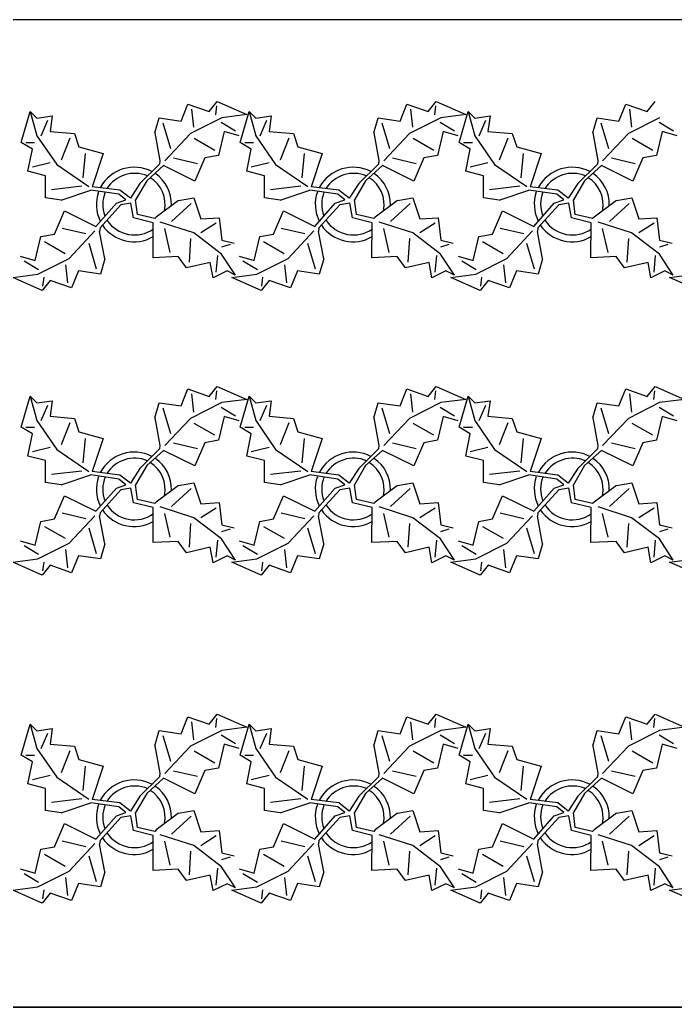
# Model space of a CAD drawing. Header units: inches. Extents: x 8624 to 20537, y 780 to 7738.
# Drawn here: x 9313.6 to 9418.4, y 7155.8 to 7313.6 of the extents above; entities that cross this region are included whole.
import ezdxf

# ---------------------------------------------------------------- set-up
doc = ezdxf.new("R2010")
doc.units = ezdxf.units.IN
doc.header["$MEASUREMENT"] = 0

msp = doc.modelspace()

# ---------------------------------------------------------------- linework, layer by layer
for p, q in [((10573.53, 7313.57), (9162.9, 7313.57)), ((10573.53, 7155.82), (9175.53, 7155.82))]:
    msp.add_line(p, q)
at = {"color": 114, "linetype": 'Continuous'}
for p, q in [((9343.9, 7298.9), (9345.19, 7300.5)), ((9345.19, 7300.5), (9349.9, 7298.41)), ((9378.9, 7298.9), (9380.19, 7300.5)), ((9380.19, 7300.5), (9384.9, 7298.41)), ((9413.9, 7298.9), (9415.19, 7300.5)), ((9313.86, 7293.97), (9315.28, 7298.92)), ((9315.28, 7298.92), (9316.34, 7295.03)), ((9315.28, 7298.92), (9316.34, 7297.86)), ((9339.4, 7297.39), (9340.49, 7300.09)), ((9340.49, 7300.09), (9343.9, 7298.9)), ((9341.09, 7299.29), (9341.4, 7296.39)), ((9345.09, 7299.8), (9344.9, 7298.4)), ((9348.86, 7293.97), (9350.28, 7298.92)), ((9350.28, 7298.92), (9351.34, 7295.03)), ((9350.28, 7298.92), (9351.34, 7297.86)), ((9374.4, 7297.39), (9375.49, 7300.09)), ((9375.49, 7300.09), (9378.9, 7298.9)), ((9376.09, 7299.29), (9376.4, 7296.39)), ((9380.09, 7299.8), (9379.9, 7298.4)), ((9383.86, 7293.97), (9385.28, 7298.92)), ((9385.28, 7298.92), (9386.34, 7295.03)), ((9385.28, 7298.92), (9386.34, 7297.86)), ((9409.4, 7297.39), (9410.49, 7300.09)), ((9410.49, 7300.09), (9413.9, 7298.9)), ((9411.09, 7299.29), (9411.4, 7296.39)), ((9316.34, 7297.86), (9318.81, 7298.21)), ((9317.05, 7295.03), (9318.11, 7297.5)), ((9318.81, 7298.21), (9318.46, 7295.73)), ((9335.2, 7295.48), (9335.9, 7297.88)), ((9335.9, 7297.88), (9339.4, 7297.39)), ((9345.9, 7297.9), (9340.9, 7295.39)), ((9349.9, 7298.41), (9345.9, 7297.9)), ((9351.34, 7297.86), (9353.81, 7298.21)), ((9352.05, 7295.03), (9353.11, 7297.5)), ((9353.81, 7298.21), (9353.46, 7295.73)), ((9370.2, 7295.48), (9370.9, 7297.88)), ((9370.9, 7297.88), (9374.4, 7297.39)), ((9380.9, 7297.9), (9375.9, 7295.39)), ((9384.9, 7298.41), (9380.9, 7297.9)), ((9386.34, 7297.86), (9388.81, 7298.21)), ((9387.05, 7295.03), (9388.11, 7297.5)), ((9388.81, 7298.21), (9388.46, 7295.73)), ((9405.2, 7295.48), (9405.9, 7297.88)), ((9405.9, 7297.88), (9409.4, 7297.39)), ((9415.9, 7297.9), (9410.9, 7295.39)), ((9318.46, 7295.73), (9322.35, 7295.38)), ((9336.5, 7297.08), (9337.71, 7292.98)), ((9346.3, 7295.7), (9345.41, 7291.9)), ((9345.8, 7297.2), (9348.1, 7295.81)), ((9348.7, 7295.01), (9346.3, 7295.7)), ((9353.46, 7295.73), (9357.35, 7295.38)), ((9371.5, 7297.08), (9372.71, 7292.98)), ((9381.3, 7295.7), (9380.41, 7291.9)), ((9380.8, 7297.2), (9383.1, 7295.81)), ((9383.7, 7295.01), (9381.3, 7295.7)), ((9388.46, 7295.73), (9392.35, 7295.38)), ((9406.5, 7297.08), (9407.71, 7292.98)), ((9416.3, 7295.7), (9415.41, 7291.9)), ((9415.8, 7297.2), (9418.1, 7295.81)), ((9418.7, 7295.01), (9416.3, 7295.7)), ((9316.34, 7295.03), (9319.52, 7290.43)), ((9321.64, 7294.67), (9320.23, 7291.14)), ((9322.35, 7295.38), (9323.06, 7293.26)), ((9335.2, 7295.48), (9336.01, 7291.08)), ((9340.9, 7295.39), (9336.79, 7291.05)), ((9344.81, 7292.7), (9341.51, 7294.59)), ((9351.34, 7295.03), (9354.52, 7290.43)), ((9356.64, 7294.67), (9355.23, 7291.14)), ((9357.35, 7295.38), (9358.06, 7293.26)), ((9370.2, 7295.48), (9371.01, 7291.08)), ((9375.9, 7295.39), (9371.79, 7291.05)), ((9379.81, 7292.7), (9376.51, 7294.59)), ((9386.34, 7295.03), (9389.52, 7290.43)), ((9391.64, 7294.67), (9390.23, 7291.14)), ((9392.35, 7295.38), (9393.06, 7293.26)), ((9405.2, 7295.48), (9406.01, 7291.08)), ((9410.9, 7295.39), (9406.79, 7291.05)), ((9414.81, 7292.7), (9411.51, 7294.59)), ((9315.63, 7292.91), (9313.86, 7293.97)), ((9314.57, 7293.97), (9315.99, 7293.97)), ((9314.92, 7289.37), (9315.63, 7292.91)), ((9323.06, 7293.26), (9326.95, 7292.2)), ((9350.63, 7292.91), (9348.86, 7293.97)), ((9349.57, 7293.97), (9350.99, 7293.97)), ((9349.92, 7289.37), (9350.63, 7292.91)), ((9358.06, 7293.26), (9361.95, 7292.2)), ((9385.63, 7292.91), (9383.86, 7293.97)), ((9384.57, 7293.97), (9385.99, 7293.97)), ((9384.92, 7289.37), (9385.63, 7292.91)), ((9393.06, 7293.26), (9396.95, 7292.2)), ((9323.76, 7288.31), (9324.12, 7292.2)), ((9326.95, 7292.2), (9325.18, 7286.9)), ((9336.01, 7291.08), (9335.95, 7290.51)), ((9338.21, 7291.49), (9342.01, 7290.59)), ((9343.21, 7291.5), (9341.62, 7287.79)), ((9345.41, 7291.9), (9343.21, 7291.5)), ((9358.76, 7288.31), (9359.12, 7292.2)), ((9361.95, 7292.2), (9360.18, 7286.9)), ((9371.01, 7291.08), (9370.95, 7290.51)), ((9373.21, 7291.49), (9377.01, 7290.59)), ((9378.21, 7291.5), (9376.62, 7287.79)), ((9380.41, 7291.9), (9378.21, 7291.5)), ((9393.76, 7288.31), (9394.12, 7292.2)), ((9396.95, 7292.2), (9395.18, 7286.9)), ((9406.01, 7291.08), (9405.95, 7290.51)), ((9408.21, 7291.49), (9412.01, 7290.59)), ((9413.21, 7291.5), (9411.62, 7287.79)), ((9415.41, 7291.9), (9413.21, 7291.5)), ((9315.63, 7290.08), (9318.46, 7290.79)), ((9319.52, 7290.43), (9324.67, 7286.91)), ((9335.95, 7290.51), (9332.83, 7287.39)), ((9333.91, 7287.85), (9336.62, 7290.28)), ((9341.62, 7287.79), (9336.62, 7290.28)), ((9350.63, 7290.08), (9353.46, 7290.79)), ((9354.52, 7290.43), (9359.67, 7286.91)), ((9370.95, 7290.51), (9367.83, 7287.39)), ((9368.91, 7287.85), (9371.62, 7290.28)), ((9376.62, 7287.79), (9371.62, 7290.28)), ((9385.63, 7290.08), (9388.46, 7290.79)), ((9389.52, 7290.43), (9394.67, 7286.91)), ((9405.95, 7290.51), (9402.83, 7287.39)), ((9403.91, 7287.85), (9406.62, 7290.28)), ((9411.62, 7287.79), (9406.62, 7290.28)), ((9317.75, 7288.66), (9314.92, 7289.37)), ((9317.75, 7285.13), (9317.75, 7288.66)), ((9333.91, 7287.85), (9332.11, 7284.79)), ((9352.75, 7288.66), (9349.92, 7289.37)), ((9352.75, 7285.13), (9352.75, 7288.66)), ((9368.91, 7287.85), (9367.11, 7284.79)), ((9387.75, 7288.66), (9384.92, 7289.37)), ((9387.75, 7285.13), (9387.75, 7288.66)), ((9403.91, 7287.85), (9402.11, 7284.79)), ((9323.53, 7286.98), (9318.69, 7286.4)), ((9320.23, 7284.77), (9324.99, 7286.35)), ((9329.47, 7285.7), (9324.99, 7286.35)), ((9329.64, 7286.33), (9325.18, 7286.9)), ((9331.3, 7285.05), (9329.64, 7286.33)), ((9332.83, 7287.39), (9331.3, 7285.05)), ((9358.53, 7286.98), (9353.69, 7286.4)), ((9355.23, 7284.77), (9359.99, 7286.35)), ((9364.47, 7285.7), (9359.99, 7286.35)), ((9364.64, 7286.33), (9360.18, 7286.9)), ((9366.3, 7285.05), (9364.64, 7286.33)), ((9367.83, 7287.39), (9366.3, 7285.05)), ((9393.53, 7286.98), (9388.69, 7286.4)), ((9390.23, 7284.77), (9394.99, 7286.35)), ((9399.47, 7285.7), (9394.99, 7286.35)), ((9399.64, 7286.33), (9395.18, 7286.9)), ((9401.3, 7285.05), (9399.64, 7286.33)), ((9402.83, 7287.39), (9401.3, 7285.05)), ((9320.23, 7284.77), (9317.75, 7285.13)), ((9329.06, 7284.26), (9330.59, 7284.79)), ((9330.59, 7284.79), (9329.47, 7285.7)), ((9332.42, 7282.44), (9332.11, 7284.79)), ((9339.01, 7284.68), (9335.41, 7282.02)), ((9339.01, 7284.68), (9341.47, 7285.1)), ((9341.47, 7285.1), (9342.57, 7281.74)), ((9355.23, 7284.77), (9352.75, 7285.13)), ((9364.06, 7284.26), (9365.59, 7284.79)), ((9365.59, 7284.79), (9364.47, 7285.7)), ((9367.42, 7282.44), (9367.11, 7284.79)), ((9374.01, 7284.68), (9370.41, 7282.02)), ((9374.01, 7284.68), (9376.47, 7285.1)), ((9376.47, 7285.1), (9377.57, 7281.74)), ((9390.23, 7284.77), (9387.75, 7285.13)), ((9399.06, 7284.26), (9400.59, 7284.79)), ((9400.59, 7284.79), (9399.47, 7285.7)), ((9402.42, 7282.44), (9402.11, 7284.79)), ((9409.01, 7284.68), (9405.41, 7282.02)), ((9409.01, 7284.68), (9411.47, 7285.1)), ((9411.47, 7285.1), (9412.57, 7281.74)), ((9325.79, 7280.55), (9329.06, 7284.26)), ((9329.77, 7284), (9326.45, 7280.32)), ((9331.4, 7284.26), (9329.77, 7284)), ((9331.81, 7281.92), (9331.4, 7284.26)), ((9341.02, 7284.21), (9337.87, 7281.33)), ((9360.79, 7280.55), (9364.06, 7284.26)), ((9364.77, 7284), (9361.45, 7280.32)), ((9366.4, 7284.26), (9364.77, 7284)), ((9366.81, 7281.92), (9366.4, 7284.26)), ((9376.02, 7284.21), (9372.87, 7281.33)), ((9395.79, 7280.55), (9399.06, 7284.26)), ((9399.77, 7284), (9396.45, 7280.32)), ((9401.4, 7284.26), (9399.77, 7284)), ((9401.81, 7281.92), (9401.4, 7284.26)), ((9411.02, 7284.21), (9407.87, 7281.33)), ((9319.19, 7279.33), (9320.78, 7283.04)), ((9320.78, 7283.04), (9325.79, 7280.55)), ((9334.96, 7281.13), (9331.81, 7281.92)), ((9332.42, 7282.44), (9332.42, 7282.44)), ((9335.19, 7281.8), (9332.42, 7282.44)), ((9335.41, 7282.02), (9335.19, 7281.8)), ((9342.57, 7281.74), (9345.48, 7281.94)), ((9345.48, 7281.94), (9345.9, 7278.36)), ((9354.19, 7279.33), (9355.78, 7283.04)), ((9355.78, 7283.04), (9360.79, 7280.55)), ((9369.96, 7281.13), (9366.81, 7281.92)), ((9367.42, 7282.44), (9367.42, 7282.44)), ((9370.19, 7281.8), (9367.42, 7282.44)), ((9370.41, 7282.02), (9370.19, 7281.8)), ((9377.57, 7281.74), (9380.48, 7281.94)), ((9380.48, 7281.94), (9380.9, 7278.36)), ((9389.19, 7279.33), (9390.78, 7283.04)), ((9390.78, 7283.04), (9395.79, 7280.55)), ((9404.96, 7281.13), (9401.81, 7281.92)), ((9402.42, 7282.44), (9402.42, 7282.44)), ((9405.19, 7281.8), (9402.42, 7282.44)), ((9405.41, 7282.02), (9405.19, 7281.8)), ((9412.57, 7281.74), (9415.48, 7281.94)), ((9415.48, 7281.94), (9415.9, 7278.36)), ((9324.19, 7279.35), (9320.39, 7280.24)), ((9326.45, 7280.32), (9326.39, 7279.75)), ((9334.92, 7275.54), (9334.96, 7281.13)), ((9341.43, 7279.51), (9336.08, 7281.24)), ((9336.74, 7280.22), (9337.61, 7276.41)), ((9345.02, 7281.05), (9342.55, 7279.51)), ((9359.19, 7279.35), (9355.39, 7280.24)), ((9361.45, 7280.32), (9361.39, 7279.75)), ((9369.92, 7275.54), (9369.96, 7281.13)), ((9376.43, 7279.51), (9371.08, 7281.24)), ((9371.74, 7280.22), (9372.61, 7276.41)), ((9380.02, 7281.05), (9377.55, 7279.51)), ((9394.19, 7279.35), (9390.39, 7280.24)), ((9396.45, 7280.32), (9396.39, 7279.75)), ((9404.92, 7275.54), (9404.96, 7281.13)), ((9411.43, 7279.51), (9406.08, 7281.24)), ((9406.74, 7280.22), (9407.61, 7276.41)), ((9415.02, 7281.05), (9412.55, 7279.51)), ((9316.1, 7275.13), (9316.99, 7278.93)), ((9316.99, 7278.93), (9319.19, 7279.33)), ((9321.5, 7275.44), (9325.6, 7279.83)), ((9327.2, 7275.35), (9326.39, 7279.75)), ((9340.73, 7274.82), (9340.98, 7278.62)), ((9345.88, 7276.13), (9341.43, 7279.51)), ((9345.9, 7278.36), (9347.9, 7277.9)), ((9351.1, 7275.13), (9351.99, 7278.93)), ((9351.99, 7278.93), (9354.19, 7279.33)), ((9356.5, 7275.44), (9360.6, 7279.83)), ((9362.2, 7275.35), (9361.39, 7279.75)), ((9375.73, 7274.82), (9375.98, 7278.62)), ((9380.88, 7276.13), (9376.43, 7279.51)), ((9380.9, 7278.36), (9382.9, 7277.9)), ((9386.1, 7275.13), (9386.99, 7278.93)), ((9386.99, 7278.93), (9389.19, 7279.33)), ((9391.5, 7275.44), (9395.6, 7279.83)), ((9397.2, 7275.35), (9396.39, 7279.75)), ((9410.73, 7274.82), (9410.98, 7278.62)), ((9415.88, 7276.13), (9411.43, 7279.51)), ((9415.9, 7278.36), (9417.9, 7277.9)), ((9317.59, 7278.13), (9320.9, 7276.24)), ((9325.9, 7273.75), (9324.69, 7277.85)), ((9347.23, 7277.68), (9345.89, 7277.25)), ((9352.59, 7278.13), (9355.9, 7276.24)), ((9360.9, 7273.75), (9359.69, 7277.85)), ((9382.23, 7277.68), (9380.89, 7277.25)), ((9387.59, 7278.13), (9390.9, 7276.24)), ((9395.9, 7273.75), (9394.69, 7277.85)), ((9417.23, 7277.68), (9415.89, 7277.25)), ((9313.7, 7275.82), (9316.1, 7275.13)), ((9316.5, 7272.93), (9321.5, 7275.44)), ((9327.2, 7275.35), (9326.5, 7272.95)), ((9338.94, 7275.73), (9334.92, 7275.54)), ((9340.27, 7273.93), (9338.94, 7275.73)), ((9345.21, 7275.91), (9344.96, 7273.23)), ((9348.09, 7272.76), (9345.88, 7276.13)), ((9348.7, 7275.82), (9351.1, 7275.13)), ((9351.5, 7272.93), (9356.5, 7275.44)), ((9362.2, 7275.35), (9361.5, 7272.95)), ((9373.94, 7275.73), (9369.92, 7275.54)), ((9375.27, 7273.93), (9373.94, 7275.73)), ((9380.21, 7275.91), (9379.96, 7273.23)), ((9383.09, 7272.76), (9380.88, 7276.13)), ((9383.7, 7275.82), (9386.1, 7275.13)), ((9386.5, 7272.93), (9391.5, 7275.44)), ((9397.2, 7275.35), (9396.5, 7272.95)), ((9408.94, 7275.73), (9404.92, 7275.54)), ((9410.27, 7273.93), (9408.94, 7275.73)), ((9415.21, 7275.91), (9414.96, 7273.23)), ((9418.09, 7272.76), (9415.88, 7276.13)), ((9316.6, 7273.63), (9314.3, 7275.02)), ((9321.31, 7271.54), (9321, 7274.44)), ((9344.08, 7274.8), (9340.27, 7273.93)), ((9344.51, 7272.34), (9344.08, 7274.8)), ((9351.6, 7273.63), (9349.3, 7275.02)), ((9356.31, 7271.54), (9356, 7274.44)), ((9379.08, 7274.8), (9375.27, 7273.93)), ((9379.51, 7272.34), (9379.08, 7274.8)), ((9386.6, 7273.63), (9384.3, 7275.02)), ((9391.31, 7271.54), (9391, 7274.44)), ((9414.08, 7274.8), (9410.27, 7273.93)), ((9414.51, 7272.34), (9414.08, 7274.8)), ((9312.5, 7272.42), (9316.5, 7272.93)), ((9317.21, 7270.33), (9312.5, 7272.42)), ((9317.31, 7271.03), (9317.5, 7272.43)), ((9323, 7273.44), (9321.91, 7270.74)), ((9326.5, 7272.95), (9323, 7273.44)), ((9346.75, 7273.44), (9344.51, 7272.34)), ((9348.09, 7272.76), (9346.75, 7273.44)), ((9347.5, 7272.42), (9351.5, 7272.93)), ((9352.21, 7270.33), (9347.5, 7272.42)), ((9352.31, 7271.03), (9352.5, 7272.43)), ((9358, 7273.44), (9356.91, 7270.74)), ((9361.5, 7272.95), (9358, 7273.44)), ((9381.75, 7273.44), (9379.51, 7272.34)), ((9383.09, 7272.76), (9381.75, 7273.44)), ((9382.5, 7272.42), (9386.5, 7272.93)), ((9387.21, 7270.33), (9382.5, 7272.42)), ((9387.31, 7271.03), (9387.5, 7272.43)), ((9393, 7273.44), (9391.91, 7270.74)), ((9396.5, 7272.95), (9393, 7273.44)), ((9416.75, 7273.44), (9414.51, 7272.34)), ((9418.09, 7272.76), (9416.75, 7273.44)), ((9417.5, 7272.42), (9421.5, 7272.93)), ((9422.21, 7270.33), (9417.5, 7272.42)), ((9318.5, 7271.93), (9317.21, 7270.33)), ((9321.91, 7270.74), (9318.5, 7271.93)), ((9353.5, 7271.93), (9352.21, 7270.33)), ((9356.91, 7270.74), (9353.5, 7271.93)), ((9388.5, 7271.93), (9387.21, 7270.33)), ((9391.91, 7270.74), (9388.5, 7271.93)), ((9343.9, 7253.4), (9345.19, 7255)), ((9345.19, 7255), (9349.9, 7252.91)), ((9378.9, 7253.4), (9380.19, 7255)), ((9380.19, 7255), (9384.9, 7252.91)), ((9413.9, 7253.4), (9415.19, 7255)), ((9415.19, 7255), (9419.9, 7252.91)), ((9313.86, 7248.47), (9315.28, 7253.42)), ((9315.28, 7253.42), (9316.34, 7249.53)), ((9315.28, 7253.42), (9316.34, 7252.36)), ((9339.4, 7251.89), (9340.49, 7254.59)), ((9340.49, 7254.59), (9343.9, 7253.4)), ((9341.09, 7253.79), (9341.4, 7250.89)), ((9345.09, 7254.3), (9344.9, 7252.9)), ((9348.86, 7248.47), (9350.28, 7253.42)), ((9350.28, 7253.42), (9351.34, 7249.53)), ((9350.28, 7253.42), (9351.34, 7252.36)), ((9374.4, 7251.89), (9375.49, 7254.59)), ((9375.49, 7254.59), (9378.9, 7253.4)), ((9376.09, 7253.79), (9376.4, 7250.89)), ((9380.09, 7254.3), (9379.9, 7252.9)), ((9383.86, 7248.47), (9385.28, 7253.42)), ((9385.28, 7253.42), (9386.34, 7249.53)), ((9385.28, 7253.42), (9386.34, 7252.36)), ((9409.4, 7251.89), (9410.49, 7254.59)), ((9410.49, 7254.59), (9413.9, 7253.4)), ((9411.09, 7253.79), (9411.4, 7250.89)), ((9415.09, 7254.3), (9414.9, 7252.9)), ((9316.34, 7252.36), (9318.81, 7252.71)), ((9317.05, 7249.53), (9318.11, 7252)), ((9318.81, 7252.71), (9318.46, 7250.23)), ((9335.2, 7249.98), (9335.9, 7252.38)), ((9335.9, 7252.38), (9339.4, 7251.89)), ((9336.5, 7251.58), (9337.71, 7247.48)), ((9345.9, 7252.4), (9340.9, 7249.89)), ((9345.8, 7251.7), (9348.1, 7250.31)), ((9349.9, 7252.91), (9345.9, 7252.4)), ((9351.34, 7252.36), (9353.81, 7252.71)), ((9352.05, 7249.53), (9353.11, 7252)), ((9353.81, 7252.71), (9353.46, 7250.23)), ((9370.2, 7249.98), (9370.9, 7252.38)), ((9370.9, 7252.38), (9374.4, 7251.89)), ((9371.5, 7251.58), (9372.71, 7247.48)), ((9380.9, 7252.4), (9375.9, 7249.89)), ((9380.8, 7251.7), (9383.1, 7250.31)), ((9384.9, 7252.91), (9380.9, 7252.4)), ((9386.34, 7252.36), (9388.81, 7252.71)), ((9387.05, 7249.53), (9388.11, 7252)), ((9388.81, 7252.71), (9388.46, 7250.23)), ((9405.2, 7249.98), (9405.9, 7252.38)), ((9405.9, 7252.38), (9409.4, 7251.89)), ((9406.5, 7251.58), (9407.71, 7247.48)), ((9415.9, 7252.4), (9410.9, 7249.89)), ((9415.8, 7251.7), (9418.1, 7250.31)), ((9419.9, 7252.91), (9415.9, 7252.4)), ((9318.46, 7250.23), (9322.35, 7249.88)), ((9335.2, 7249.98), (9336.01, 7245.58)), ((9346.3, 7250.2), (9345.41, 7246.4)), ((9348.7, 7249.51), (9346.3, 7250.2)), ((9353.46, 7250.23), (9357.35, 7249.88)), ((9370.2, 7249.98), (9371.01, 7245.58)), ((9381.3, 7250.2), (9380.41, 7246.4)), ((9383.7, 7249.51), (9381.3, 7250.2)), ((9388.46, 7250.23), (9392.35, 7249.88)), ((9405.2, 7249.98), (9406.01, 7245.58)), ((9416.3, 7250.2), (9415.41, 7246.4)), ((9418.7, 7249.51), (9416.3, 7250.2)), ((9315.63, 7247.41), (9313.86, 7248.47)), ((9314.57, 7248.47), (9315.99, 7248.47)), ((9316.34, 7249.53), (9319.52, 7244.93)), ((9321.64, 7249.17), (9320.23, 7245.64)), ((9322.35, 7249.88), (9323.06, 7247.76)), ((9340.9, 7249.89), (9336.79, 7245.55)), ((9344.81, 7247.2), (9341.51, 7249.09)), ((9350.63, 7247.41), (9348.86, 7248.47)), ((9349.57, 7248.47), (9350.99, 7248.47)), ((9351.34, 7249.53), (9354.52, 7244.93)), ((9356.64, 7249.17), (9355.23, 7245.64)), ((9357.35, 7249.88), (9358.06, 7247.76)), ((9375.9, 7249.89), (9371.79, 7245.55)), ((9379.81, 7247.2), (9376.51, 7249.09)), ((9385.63, 7247.41), (9383.86, 7248.47)), ((9384.57, 7248.47), (9385.99, 7248.47)), ((9386.34, 7249.53), (9389.52, 7244.93)), ((9391.64, 7249.17), (9390.23, 7245.64)), ((9392.35, 7249.88), (9393.06, 7247.76)), ((9410.9, 7249.89), (9406.79, 7245.55)), ((9414.81, 7247.2), (9411.51, 7249.09)), ((9314.92, 7243.87), (9315.63, 7247.41)), ((9323.06, 7247.76), (9326.95, 7246.7)), ((9349.92, 7243.87), (9350.63, 7247.41)), ((9358.06, 7247.76), (9361.95, 7246.7)), ((9384.92, 7243.87), (9385.63, 7247.41)), ((9393.06, 7247.76), (9396.95, 7246.7)), ((9315.63, 7244.58), (9318.46, 7245.29)), ((9323.76, 7242.81), (9324.12, 7246.7)), ((9326.95, 7246.7), (9325.18, 7241.4)), ((9336.01, 7245.58), (9335.95, 7245.01)), ((9338.21, 7245.99), (9342.01, 7245.09)), ((9343.21, 7246), (9341.62, 7242.29)), ((9345.41, 7246.4), (9343.21, 7246)), ((9350.63, 7244.58), (9353.46, 7245.29)), ((9358.76, 7242.81), (9359.12, 7246.7)), ((9361.95, 7246.7), (9360.18, 7241.4)), ((9371.01, 7245.58), (9370.95, 7245.01)), ((9373.21, 7245.99), (9377.01, 7245.09)), ((9378.21, 7246), (9376.62, 7242.29)), ((9380.41, 7246.4), (9378.21, 7246)), ((9385.63, 7244.58), (9388.46, 7245.29)), ((9393.76, 7242.81), (9394.12, 7246.7)), ((9396.95, 7246.7), (9395.18, 7241.4)), ((9406.01, 7245.58), (9405.95, 7245.01)), ((9408.21, 7245.99), (9412.01, 7245.09)), ((9413.21, 7246), (9411.62, 7242.29)), ((9415.41, 7246.4), (9413.21, 7246)), ((9317.75, 7243.16), (9314.92, 7243.87)), ((9319.52, 7244.93), (9324.67, 7241.41)), ((9335.95, 7245.01), (9332.83, 7241.89)), ((9333.91, 7242.35), (9336.62, 7244.78)), ((9341.62, 7242.29), (9336.62, 7244.78)), ((9352.75, 7243.16), (9349.92, 7243.87)), ((9354.52, 7244.93), (9359.67, 7241.41)), ((9370.95, 7245.01), (9367.83, 7241.89)), ((9368.91, 7242.35), (9371.62, 7244.78)), ((9376.62, 7242.29), (9371.62, 7244.78)), ((9387.75, 7243.16), (9384.92, 7243.87)), ((9389.52, 7244.93), (9394.67, 7241.41)), ((9405.95, 7245.01), (9402.83, 7241.89)), ((9403.91, 7242.35), (9406.62, 7244.78)), ((9411.62, 7242.29), (9406.62, 7244.78)), ((9317.75, 7239.63), (9317.75, 7243.16)), ((9333.91, 7242.35), (9332.11, 7239.29)), ((9352.75, 7239.63), (9352.75, 7243.16)), ((9368.91, 7242.35), (9367.11, 7239.29)), ((9387.75, 7239.63), (9387.75, 7243.16)), ((9403.91, 7242.35), (9402.11, 7239.29)), ((9323.53, 7241.48), (9318.69, 7240.9)), ((9320.23, 7239.27), (9324.99, 7240.85)), ((9329.47, 7240.2), (9324.99, 7240.85)), ((9329.64, 7240.83), (9325.18, 7241.4)), ((9331.3, 7239.55), (9329.64, 7240.83)), ((9332.83, 7241.89), (9331.3, 7239.55)), ((9358.53, 7241.48), (9353.69, 7240.9)), ((9355.23, 7239.27), (9359.99, 7240.85)), ((9364.47, 7240.2), (9359.99, 7240.85)), ((9364.64, 7240.83), (9360.18, 7241.4)), ((9366.3, 7239.55), (9364.64, 7240.83)), ((9367.83, 7241.89), (9366.3, 7239.55)), ((9393.53, 7241.48), (9388.69, 7240.9)), ((9390.23, 7239.27), (9394.99, 7240.85)), ((9399.47, 7240.2), (9394.99, 7240.85)), ((9399.64, 7240.83), (9395.18, 7241.4)), ((9401.3, 7239.55), (9399.64, 7240.83)), ((9402.83, 7241.89), (9401.3, 7239.55)), ((9320.23, 7239.27), (9317.75, 7239.63)), ((9329.06, 7238.76), (9330.59, 7239.29)), ((9330.59, 7239.29), (9329.47, 7240.2)), ((9332.42, 7236.94), (9332.11, 7239.29)), ((9339.01, 7239.18), (9335.41, 7236.52)), ((9339.01, 7239.18), (9341.47, 7239.6)), ((9341.47, 7239.6), (9342.57, 7236.24)), ((9355.23, 7239.27), (9352.75, 7239.63)), ((9364.06, 7238.76), (9365.59, 7239.29)), ((9365.59, 7239.29), (9364.47, 7240.2)), ((9367.42, 7236.94), (9367.11, 7239.29)), ((9374.01, 7239.18), (9370.41, 7236.52)), ((9374.01, 7239.18), (9376.47, 7239.6)), ((9376.47, 7239.6), (9377.57, 7236.24)), ((9390.23, 7239.27), (9387.75, 7239.63)), ((9399.06, 7238.76), (9400.59, 7239.29)), ((9400.59, 7239.29), (9399.47, 7240.2)), ((9402.42, 7236.94), (9402.11, 7239.29)), ((9409.01, 7239.18), (9405.41, 7236.52)), ((9409.01, 7239.18), (9411.47, 7239.6)), ((9411.47, 7239.6), (9412.57, 7236.24)), ((9319.19, 7233.83), (9320.78, 7237.54)), ((9320.78, 7237.54), (9325.79, 7235.05)), ((9325.79, 7235.05), (9329.06, 7238.76)), ((9329.77, 7238.5), (9326.45, 7234.82)), ((9331.4, 7238.76), (9329.77, 7238.5)), ((9331.81, 7236.42), (9331.4, 7238.76)), ((9341.02, 7238.71), (9337.87, 7235.83)), ((9354.19, 7233.83), (9355.78, 7237.54)), ((9355.78, 7237.54), (9360.79, 7235.05)), ((9360.79, 7235.05), (9364.06, 7238.76)), ((9364.77, 7238.5), (9361.45, 7234.82)), ((9366.4, 7238.76), (9364.77, 7238.5)), ((9366.81, 7236.42), (9366.4, 7238.76)), ((9376.02, 7238.71), (9372.87, 7235.83)), ((9389.19, 7233.83), (9390.78, 7237.54)), ((9390.78, 7237.54), (9395.79, 7235.05)), ((9395.79, 7235.05), (9399.06, 7238.76)), ((9399.77, 7238.5), (9396.45, 7234.82)), ((9401.4, 7238.76), (9399.77, 7238.5)), ((9401.81, 7236.42), (9401.4, 7238.76)), ((9411.02, 7238.71), (9407.87, 7235.83)), ((9334.96, 7235.63), (9331.81, 7236.42)), ((9332.42, 7236.94), (9332.42, 7236.94)), ((9335.19, 7236.3), (9332.42, 7236.94)), ((9335.41, 7236.52), (9335.19, 7236.3)), ((9341.43, 7234.01), (9336.08, 7235.74)), ((9342.57, 7236.24), (9345.48, 7236.44)), ((9345.48, 7236.44), (9345.9, 7232.86)), ((9369.96, 7235.63), (9366.81, 7236.42)), ((9367.42, 7236.94), (9367.42, 7236.94)), ((9370.19, 7236.3), (9367.42, 7236.94)), ((9370.41, 7236.52), (9370.19, 7236.3)), ((9376.43, 7234.01), (9371.08, 7235.74)), ((9377.57, 7236.24), (9380.48, 7236.44)), ((9380.48, 7236.44), (9380.9, 7232.86)), ((9404.96, 7235.63), (9401.81, 7236.42)), ((9402.42, 7236.94), (9402.42, 7236.94)), ((9405.19, 7236.3), (9402.42, 7236.94)), ((9405.41, 7236.52), (9405.19, 7236.3)), ((9411.43, 7234.01), (9406.08, 7235.74)), ((9412.57, 7236.24), (9415.48, 7236.44)), ((9415.48, 7236.44), (9415.9, 7232.86)), ((9324.19, 7233.85), (9320.39, 7234.74)), ((9321.5, 7229.94), (9325.6, 7234.33)), ((9326.45, 7234.82), (9326.39, 7234.25)), ((9327.2, 7229.85), (9326.39, 7234.25)), ((9334.92, 7230.04), (9334.96, 7235.63)), ((9336.74, 7234.72), (9337.61, 7230.91)), ((9345.02, 7235.55), (9342.55, 7234.01)), ((9359.19, 7233.85), (9355.39, 7234.74)), ((9356.5, 7229.94), (9360.6, 7234.33)), ((9361.45, 7234.82), (9361.39, 7234.25)), ((9362.2, 7229.85), (9361.39, 7234.25)), ((9369.92, 7230.04), (9369.96, 7235.63)), ((9371.74, 7234.72), (9372.61, 7230.91)), ((9380.02, 7235.55), (9377.55, 7234.01)), ((9394.19, 7233.85), (9390.39, 7234.74)), ((9391.5, 7229.94), (9395.6, 7234.33)), ((9396.45, 7234.82), (9396.39, 7234.25)), ((9397.2, 7229.85), (9396.39, 7234.25)), ((9404.92, 7230.04), (9404.96, 7235.63)), ((9406.74, 7234.72), (9407.61, 7230.91)), ((9415.02, 7235.55), (9412.55, 7234.01)), ((9316.1, 7229.63), (9316.99, 7233.43)), ((9316.99, 7233.43), (9319.19, 7233.83)), ((9317.59, 7232.63), (9320.9, 7230.74)), ((9340.73, 7229.32), (9340.98, 7233.12)), ((9345.88, 7230.63), (9341.43, 7234.01)), ((9345.9, 7232.86), (9347.9, 7232.4)), ((9351.1, 7229.63), (9351.99, 7233.43)), ((9351.99, 7233.43), (9354.19, 7233.83)), ((9352.59, 7232.63), (9355.9, 7230.74)), ((9375.73, 7229.32), (9375.98, 7233.12)), ((9380.88, 7230.63), (9376.43, 7234.01)), ((9380.9, 7232.86), (9382.9, 7232.4)), ((9386.1, 7229.63), (9386.99, 7233.43)), ((9386.99, 7233.43), (9389.19, 7233.83)), ((9387.59, 7232.63), (9390.9, 7230.74)), ((9410.73, 7229.32), (9410.98, 7233.12)), ((9415.88, 7230.63), (9411.43, 7234.01)), ((9415.9, 7232.86), (9417.9, 7232.4)), ((9325.9, 7228.25), (9324.69, 7232.35)), ((9347.23, 7232.18), (9345.89, 7231.75)), ((9360.9, 7228.25), (9359.69, 7232.35)), ((9382.23, 7232.18), (9380.89, 7231.75)), ((9395.9, 7228.25), (9394.69, 7232.35)), ((9417.23, 7232.18), (9415.89, 7231.75)), ((9313.7, 7230.32), (9316.1, 7229.63)), ((9316.6, 7228.13), (9314.3, 7229.52)), ((9316.5, 7227.43), (9321.5, 7229.94)), ((9327.2, 7229.85), (9326.5, 7227.45)), ((9338.94, 7230.23), (9334.92, 7230.04)), ((9340.27, 7228.43), (9338.94, 7230.23)), ((9345.21, 7230.41), (9344.96, 7227.73)), ((9348.09, 7227.26), (9345.88, 7230.63)), ((9348.7, 7230.32), (9351.1, 7229.63)), ((9351.6, 7228.13), (9349.3, 7229.52)), ((9351.5, 7227.43), (9356.5, 7229.94)), ((9362.2, 7229.85), (9361.5, 7227.45)), ((9373.94, 7230.23), (9369.92, 7230.04)), ((9375.27, 7228.43), (9373.94, 7230.23)), ((9380.21, 7230.41), (9379.96, 7227.73)), ((9383.09, 7227.26), (9380.88, 7230.63)), ((9383.7, 7230.32), (9386.1, 7229.63)), ((9386.6, 7228.13), (9384.3, 7229.52)), ((9386.5, 7227.43), (9391.5, 7229.94)), ((9397.2, 7229.85), (9396.5, 7227.45)), ((9408.94, 7230.23), (9404.92, 7230.04)), ((9410.27, 7228.43), (9408.94, 7230.23)), ((9415.21, 7230.41), (9414.96, 7227.73)), ((9418.09, 7227.26), (9415.88, 7230.63)), ((9321.31, 7226.04), (9321, 7228.94)), ((9323, 7227.94), (9321.91, 7225.24)), ((9326.5, 7227.45), (9323, 7227.94)), ((9344.08, 7229.3), (9340.27, 7228.43)), ((9344.51, 7226.84), (9344.08, 7229.3)), ((9346.75, 7227.94), (9344.51, 7226.84)), ((9348.09, 7227.26), (9346.75, 7227.94)), ((9356.31, 7226.04), (9356, 7228.94)), ((9358, 7227.94), (9356.91, 7225.24)), ((9361.5, 7227.45), (9358, 7227.94)), ((9379.08, 7229.3), (9375.27, 7228.43)), ((9379.51, 7226.84), (9379.08, 7229.3)), ((9381.75, 7227.94), (9379.51, 7226.84)), ((9383.09, 7227.26), (9381.75, 7227.94)), ((9391.31, 7226.04), (9391, 7228.94)), ((9393, 7227.94), (9391.91, 7225.24)), ((9396.5, 7227.45), (9393, 7227.94)), ((9414.08, 7229.3), (9410.27, 7228.43)), ((9414.51, 7226.84), (9414.08, 7229.3)), ((9416.75, 7227.94), (9414.51, 7226.84)), ((9418.09, 7227.26), (9416.75, 7227.94)), ((9312.5, 7226.92), (9316.5, 7227.43)), ((9317.21, 7224.83), (9312.5, 7226.92)), ((9318.5, 7226.43), (9317.21, 7224.83)), ((9317.31, 7225.53), (9317.5, 7226.93)), ((9321.91, 7225.24), (9318.5, 7226.43)), ((9347.5, 7226.92), (9351.5, 7227.43)), ((9352.21, 7224.83), (9347.5, 7226.92)), ((9353.5, 7226.43), (9352.21, 7224.83)), ((9352.31, 7225.53), (9352.5, 7226.93)), ((9356.91, 7225.24), (9353.5, 7226.43)), ((9382.5, 7226.92), (9386.5, 7227.43)), ((9387.21, 7224.83), (9382.5, 7226.92)), ((9388.5, 7226.43), (9387.21, 7224.83)), ((9387.31, 7225.53), (9387.5, 7226.93)), ((9391.91, 7225.24), (9388.5, 7226.43)), ((9417.5, 7226.92), (9421.5, 7227.43)), ((9422.21, 7224.83), (9417.5, 7226.92)), ((9343.9, 7201.02), (9345.19, 7202.63)), ((9345.19, 7202.63), (9349.9, 7200.54)), ((9378.9, 7201.02), (9380.19, 7202.63)), ((9380.19, 7202.63), (9384.9, 7200.54)), ((9413.9, 7201.02), (9415.19, 7202.63)), ((9415.19, 7202.63), (9419.9, 7200.54)), ((9313.86, 7196.09), (9315.28, 7201.04)), ((9315.28, 7201.04), (9316.34, 7197.15)), ((9315.28, 7201.04), (9316.34, 7199.98)), ((9339.4, 7199.51), (9340.49, 7202.22)), ((9340.49, 7202.22), (9343.9, 7201.02)), ((9341.09, 7201.42), (9341.4, 7198.52)), ((9345.09, 7201.93), (9344.9, 7200.53)), ((9348.86, 7196.09), (9350.28, 7201.04)), ((9350.28, 7201.04), (9351.34, 7197.15)), ((9350.28, 7201.04), (9351.34, 7199.98)), ((9374.4, 7199.51), (9375.49, 7202.22)), ((9375.49, 7202.22), (9378.9, 7201.02)), ((9376.09, 7201.42), (9376.4, 7198.52)), ((9380.09, 7201.93), (9379.9, 7200.53)), ((9383.86, 7196.09), (9385.28, 7201.04)), ((9385.28, 7201.04), (9386.34, 7197.15)), ((9385.28, 7201.04), (9386.34, 7199.98)), ((9409.4, 7199.51), (9410.49, 7202.22)), ((9410.49, 7202.22), (9413.9, 7201.02)), ((9411.09, 7201.42), (9411.4, 7198.52)), ((9415.09, 7201.93), (9414.9, 7200.53)), ((9316.34, 7199.98), (9318.81, 7200.34)), ((9317.05, 7197.15), (9318.11, 7199.63)), ((9318.81, 7200.34), (9318.46, 7197.86)), ((9335.2, 7197.6), (9335.9, 7200.01)), ((9335.9, 7200.01), (9339.4, 7199.51)), ((9345.9, 7200.03), (9340.9, 7197.52)), ((9349.9, 7200.54), (9345.9, 7200.03)), ((9351.34, 7199.98), (9353.81, 7200.34)), ((9352.05, 7197.15), (9353.11, 7199.63)), ((9353.81, 7200.34), (9353.46, 7197.86)), ((9370.2, 7197.6), (9370.9, 7200.01)), ((9370.9, 7200.01), (9374.4, 7199.51)), ((9380.9, 7200.03), (9375.9, 7197.52)), ((9384.9, 7200.54), (9380.9, 7200.03)), ((9386.34, 7199.98), (9388.81, 7200.34)), ((9387.05, 7197.15), (9388.11, 7199.63)), ((9388.81, 7200.34), (9388.46, 7197.86)), ((9405.2, 7197.6), (9405.9, 7200.01)), ((9405.9, 7200.01), (9409.4, 7199.51)), ((9415.9, 7200.03), (9410.9, 7197.52)), ((9419.9, 7200.54), (9415.9, 7200.03)), ((9336.5, 7199.21), (9337.71, 7195.11)), ((9345.8, 7199.33), (9348.1, 7197.93)), ((9371.5, 7199.21), (9372.71, 7195.11)), ((9380.8, 7199.33), (9383.1, 7197.93)), ((9406.5, 7199.21), (9407.71, 7195.11)), ((9415.8, 7199.33), (9418.1, 7197.93)), ((9316.34, 7197.15), (9319.52, 7192.56)), ((9318.46, 7197.86), (9322.35, 7197.51)), ((9321.64, 7196.8), (9320.23, 7193.26)), ((9322.35, 7197.51), (9323.06, 7195.39)), ((9335.2, 7197.6), (9336.01, 7193.21)), ((9340.9, 7197.52), (9336.79, 7193.17)), ((9344.81, 7194.83), (9341.51, 7196.72)), ((9346.3, 7197.83), (9345.41, 7194.03)), ((9348.7, 7197.13), (9346.3, 7197.83)), ((9351.34, 7197.15), (9354.52, 7192.56)), ((9353.46, 7197.86), (9357.35, 7197.51)), ((9356.64, 7196.8), (9355.23, 7193.26)), ((9357.35, 7197.51), (9358.06, 7195.39)), ((9370.2, 7197.6), (9371.01, 7193.21)), ((9375.9, 7197.52), (9371.79, 7193.17)), ((9379.81, 7194.83), (9376.51, 7196.72)), ((9381.3, 7197.83), (9380.41, 7194.03)), ((9383.7, 7197.13), (9381.3, 7197.83)), ((9386.34, 7197.15), (9389.52, 7192.56)), ((9388.46, 7197.86), (9392.35, 7197.51)), ((9391.64, 7196.8), (9390.23, 7193.26)), ((9392.35, 7197.51), (9393.06, 7195.39)), ((9405.2, 7197.6), (9406.01, 7193.21)), ((9410.9, 7197.52), (9406.79, 7193.17)), ((9414.81, 7194.83), (9411.51, 7196.72)), ((9416.3, 7197.83), (9415.41, 7194.03)), ((9418.7, 7197.13), (9416.3, 7197.83)), ((9315.63, 7195.03), (9313.86, 7196.09)), ((9314.57, 7196.09), (9315.99, 7196.09)), ((9314.92, 7191.5), (9315.63, 7195.03)), ((9323.06, 7195.39), (9326.95, 7194.33)), ((9350.63, 7195.03), (9348.86, 7196.09)), ((9349.57, 7196.09), (9350.99, 7196.09)), ((9349.92, 7191.5), (9350.63, 7195.03)), ((9358.06, 7195.39), (9361.95, 7194.33)), ((9385.63, 7195.03), (9383.86, 7196.09)), ((9384.57, 7196.09), (9385.99, 7196.09)), ((9384.92, 7191.5), (9385.63, 7195.03)), ((9393.06, 7195.39), (9396.95, 7194.33)), ((9323.76, 7190.44), (9324.12, 7194.33)), ((9326.95, 7194.33), (9325.18, 7189.02)), ((9336.01, 7193.21), (9335.95, 7192.64)), ((9338.21, 7193.61), (9342.01, 7192.72)), ((9343.21, 7193.62), (9341.62, 7189.92)), ((9345.41, 7194.03), (9343.21, 7193.62)), ((9358.76, 7190.44), (9359.12, 7194.33)), ((9361.95, 7194.33), (9360.18, 7189.02)), ((9371.01, 7193.21), (9370.95, 7192.64)), ((9373.21, 7193.61), (9377.01, 7192.72)), ((9378.21, 7193.62), (9376.62, 7189.92)), ((9380.41, 7194.03), (9378.21, 7193.62)), ((9393.76, 7190.44), (9394.12, 7194.33)), ((9396.95, 7194.33), (9395.18, 7189.02)), ((9406.01, 7193.21), (9405.95, 7192.64)), ((9408.21, 7193.61), (9412.01, 7192.72)), ((9413.21, 7193.62), (9411.62, 7189.92)), ((9415.41, 7194.03), (9413.21, 7193.62)), ((9315.63, 7192.2), (9318.46, 7192.91)), ((9319.52, 7192.56), (9324.67, 7189.04)), ((9335.95, 7192.64), (9332.83, 7189.52)), ((9333.91, 7189.97), (9336.62, 7192.41)), ((9341.62, 7189.92), (9336.62, 7192.41)), ((9350.63, 7192.2), (9353.46, 7192.91)), ((9354.52, 7192.56), (9359.67, 7189.04)), ((9370.95, 7192.64), (9367.83, 7189.52)), ((9368.91, 7189.97), (9371.62, 7192.41)), ((9376.62, 7189.92), (9371.62, 7192.41)), ((9385.63, 7192.2), (9388.46, 7192.91)), ((9389.52, 7192.56), (9394.67, 7189.04)), ((9405.95, 7192.64), (9402.83, 7189.52)), ((9403.91, 7189.97), (9406.62, 7192.41)), ((9411.62, 7189.92), (9406.62, 7192.41)), ((9317.75, 7190.79), (9314.92, 7191.5)), ((9317.75, 7187.25), (9317.75, 7190.79)), ((9352.75, 7190.79), (9349.92, 7191.5)), ((9352.75, 7187.25), (9352.75, 7190.79)), ((9387.75, 7190.79), (9384.92, 7191.5)), ((9387.75, 7187.25), (9387.75, 7190.79)), ((9323.53, 7189.1), (9318.69, 7188.53)), ((9320.23, 7186.9), (9324.99, 7188.48)), ((9329.47, 7187.83), (9324.99, 7188.48)), ((9329.64, 7188.45), (9325.18, 7189.02)), ((9331.3, 7187.17), (9329.64, 7188.45)), ((9332.83, 7189.52), (9331.3, 7187.17)), ((9333.91, 7189.97), (9332.11, 7186.91)), ((9358.53, 7189.1), (9353.69, 7188.53)), ((9355.23, 7186.9), (9359.99, 7188.48)), ((9364.47, 7187.83), (9359.99, 7188.48)), ((9364.64, 7188.45), (9360.18, 7189.02)), ((9366.3, 7187.17), (9364.64, 7188.45)), ((9367.83, 7189.52), (9366.3, 7187.17)), ((9368.91, 7189.97), (9367.11, 7186.91)), ((9393.53, 7189.1), (9388.69, 7188.53)), ((9390.23, 7186.9), (9394.99, 7188.48)), ((9399.47, 7187.83), (9394.99, 7188.48)), ((9399.64, 7188.45), (9395.18, 7189.02)), ((9401.3, 7187.17), (9399.64, 7188.45)), ((9402.83, 7189.52), (9401.3, 7187.17)), ((9403.91, 7189.97), (9402.11, 7186.91)), ((9320.23, 7186.9), (9317.75, 7187.25)), ((9329.06, 7186.39), (9330.59, 7186.91)), ((9330.59, 7186.91), (9329.47, 7187.83)), ((9332.42, 7184.56), (9332.11, 7186.91)), ((9339.01, 7186.8), (9341.47, 7187.23)), ((9341.47, 7187.23), (9342.57, 7183.87)), ((9355.23, 7186.9), (9352.75, 7187.25)), ((9364.06, 7186.39), (9365.59, 7186.91)), ((9365.59, 7186.91), (9364.47, 7187.83)), ((9367.42, 7184.56), (9367.11, 7186.91)), ((9374.01, 7186.8), (9376.47, 7187.23)), ((9376.47, 7187.23), (9377.57, 7183.87)), ((9390.23, 7186.9), (9387.75, 7187.25)), ((9399.06, 7186.39), (9400.59, 7186.91)), ((9400.59, 7186.91), (9399.47, 7187.83)), ((9402.42, 7184.56), (9402.11, 7186.91)), ((9409.01, 7186.8), (9411.47, 7187.23)), ((9411.47, 7187.23), (9412.57, 7183.87)), ((9325.79, 7182.68), (9329.06, 7186.39)), ((9329.77, 7186.13), (9326.45, 7182.44)), ((9331.4, 7186.39), (9329.77, 7186.13)), ((9331.81, 7184.04), (9331.4, 7186.39)), ((9339.01, 7186.8), (9335.41, 7184.15)), ((9341.02, 7186.34), (9337.87, 7183.46)), ((9360.79, 7182.68), (9364.06, 7186.39)), ((9364.77, 7186.13), (9361.45, 7182.44)), ((9366.4, 7186.39), (9364.77, 7186.13)), ((9366.81, 7184.04), (9366.4, 7186.39)), ((9374.01, 7186.8), (9370.41, 7184.15)), ((9376.02, 7186.34), (9372.87, 7183.46)), ((9395.79, 7182.68), (9399.06, 7186.39)), ((9399.77, 7186.13), (9396.45, 7182.44)), ((9401.4, 7186.39), (9399.77, 7186.13)), ((9401.81, 7184.04), (9401.4, 7186.39)), ((9409.01, 7186.8), (9405.41, 7184.15)), ((9411.02, 7186.34), (9407.87, 7183.46)), ((9319.19, 7181.46), (9320.78, 7185.16)), ((9320.78, 7185.16), (9325.79, 7182.68)), ((9334.96, 7183.26), (9331.81, 7184.04)), ((9332.42, 7184.56), (9332.42, 7184.56)), ((9335.19, 7183.92), (9332.42, 7184.56)), ((9335.41, 7184.15), (9335.19, 7183.92)), ((9342.57, 7183.87), (9345.48, 7184.07)), ((9345.48, 7184.07), (9345.9, 7180.49)), ((9354.19, 7181.46), (9355.78, 7185.16)), ((9355.78, 7185.16), (9360.79, 7182.68)), ((9369.96, 7183.26), (9366.81, 7184.04)), ((9367.42, 7184.56), (9367.42, 7184.56)), ((9370.19, 7183.92), (9367.42, 7184.56)), ((9370.41, 7184.15), (9370.19, 7183.92)), ((9377.57, 7183.87), (9380.48, 7184.07)), ((9380.48, 7184.07), (9380.9, 7180.49)), ((9389.19, 7181.46), (9390.78, 7185.16)), ((9390.78, 7185.16), (9395.79, 7182.68)), ((9404.96, 7183.26), (9401.81, 7184.04)), ((9402.42, 7184.56), (9402.42, 7184.56)), ((9405.19, 7183.92), (9402.42, 7184.56)), ((9405.41, 7184.15), (9405.19, 7183.92)), ((9412.57, 7183.87), (9415.48, 7184.07)), ((9415.48, 7184.07), (9415.9, 7180.49)), ((9324.19, 7181.47), (9320.39, 7182.36)), ((9326.45, 7182.44), (9326.39, 7181.88)), ((9334.92, 7177.67), (9334.96, 7183.26)), ((9341.43, 7181.64), (9336.08, 7183.37)), ((9336.74, 7182.35), (9337.61, 7178.54)), ((9345.02, 7183.18), (9342.55, 7181.63)), ((9359.19, 7181.47), (9355.39, 7182.36)), ((9361.45, 7182.44), (9361.39, 7181.88)), ((9369.92, 7177.67), (9369.96, 7183.26)), ((9376.43, 7181.64), (9371.08, 7183.37)), ((9371.74, 7182.35), (9372.61, 7178.54)), ((9380.02, 7183.18), (9377.55, 7181.63)), ((9394.19, 7181.47), (9390.39, 7182.36)), ((9396.45, 7182.44), (9396.39, 7181.88)), ((9404.92, 7177.67), (9404.96, 7183.26)), ((9411.43, 7181.64), (9406.08, 7183.37)), ((9406.74, 7182.35), (9407.61, 7178.54)), ((9415.02, 7183.18), (9412.55, 7181.63)), ((9316.1, 7177.25), (9316.99, 7181.06)), ((9316.99, 7181.06), (9319.19, 7181.46)), ((9321.5, 7177.57), (9325.6, 7181.96)), ((9327.2, 7177.48), (9326.39, 7181.88)), ((9340.73, 7176.95), (9340.98, 7180.75)), ((9345.88, 7178.25), (9341.43, 7181.64)), ((9351.1, 7177.25), (9351.99, 7181.06)), ((9351.99, 7181.06), (9354.19, 7181.46)), ((9356.5, 7177.57), (9360.6, 7181.96)), ((9362.2, 7177.48), (9361.39, 7181.88)), ((9375.73, 7176.95), (9375.98, 7180.75)), ((9380.88, 7178.25), (9376.43, 7181.64)), ((9386.1, 7177.25), (9386.99, 7181.06)), ((9386.99, 7181.06), (9389.19, 7181.46)), ((9391.5, 7177.57), (9395.6, 7181.96)), ((9397.2, 7177.48), (9396.39, 7181.88)), ((9410.73, 7176.95), (9410.98, 7180.75)), ((9415.88, 7178.25), (9411.43, 7181.64)), ((9317.59, 7180.26), (9320.9, 7178.36)), ((9325.9, 7175.88), (9324.69, 7179.97)), ((9347.23, 7179.81), (9345.89, 7179.37)), ((9345.9, 7180.49), (9347.9, 7180.03)), ((9352.59, 7180.26), (9355.9, 7178.36)), ((9360.9, 7175.88), (9359.69, 7179.97)), ((9382.23, 7179.81), (9380.89, 7179.37)), ((9380.9, 7180.49), (9382.9, 7180.03)), ((9387.59, 7180.26), (9390.9, 7178.36)), ((9395.9, 7175.88), (9394.69, 7179.97)), ((9417.23, 7179.81), (9415.89, 7179.37)), ((9415.9, 7180.49), (9417.9, 7180.03)), ((9313.7, 7177.95), (9316.1, 7177.25)), ((9316.5, 7175.05), (9321.5, 7177.57)), ((9327.2, 7177.48), (9326.5, 7175.08)), ((9338.94, 7177.86), (9334.92, 7177.67)), ((9340.27, 7176.06), (9338.94, 7177.86)), ((9345.21, 7178.03), (9344.96, 7175.35)), ((9348.09, 7174.88), (9345.88, 7178.25)), ((9348.7, 7177.95), (9351.1, 7177.25)), ((9351.5, 7175.05), (9356.5, 7177.57)), ((9362.2, 7177.48), (9361.5, 7175.08)), ((9373.94, 7177.86), (9369.92, 7177.67)), ((9375.27, 7176.06), (9373.94, 7177.86)), ((9380.21, 7178.03), (9379.96, 7175.35)), ((9383.09, 7174.88), (9380.88, 7178.25)), ((9383.7, 7177.95), (9386.1, 7177.25)), ((9386.5, 7175.05), (9391.5, 7177.57)), ((9397.2, 7177.48), (9396.5, 7175.08)), ((9408.94, 7177.86), (9404.92, 7177.67)), ((9410.27, 7176.06), (9408.94, 7177.86)), ((9415.21, 7178.03), (9414.96, 7175.35)), ((9418.09, 7174.88), (9415.88, 7178.25)), ((9316.6, 7175.75), (9314.3, 7177.15)), ((9321.31, 7173.66), (9321, 7176.56)), ((9344.08, 7176.93), (9340.27, 7176.06)), ((9344.51, 7174.46), (9344.08, 7176.93)), ((9351.6, 7175.75), (9349.3, 7177.15)), ((9356.31, 7173.66), (9356, 7176.56)), ((9379.08, 7176.93), (9375.27, 7176.06)), ((9379.51, 7174.46), (9379.08, 7176.93)), ((9386.6, 7175.75), (9384.3, 7177.15)), ((9391.31, 7173.66), (9391, 7176.56)), ((9414.08, 7176.93), (9410.27, 7176.06)), ((9414.51, 7174.46), (9414.08, 7176.93)), ((9312.5, 7174.54), (9316.5, 7175.05)), ((9317.21, 7172.46), (9312.5, 7174.54)), ((9317.31, 7173.16), (9317.5, 7174.56)), ((9323, 7175.57), (9321.91, 7172.87)), ((9326.5, 7175.08), (9323, 7175.57)), ((9346.75, 7175.56), (9344.51, 7174.46)), ((9348.09, 7174.88), (9346.75, 7175.56)), ((9347.5, 7174.54), (9351.5, 7175.05)), ((9352.21, 7172.46), (9347.5, 7174.54)), ((9352.31, 7173.16), (9352.5, 7174.56)), ((9358, 7175.57), (9356.91, 7172.87)), ((9361.5, 7175.08), (9358, 7175.57)), ((9381.75, 7175.56), (9379.51, 7174.46)), ((9383.09, 7174.88), (9381.75, 7175.56)), ((9382.5, 7174.54), (9386.5, 7175.05)), ((9387.21, 7172.46), (9382.5, 7174.54)), ((9387.31, 7173.16), (9387.5, 7174.56)), ((9393, 7175.57), (9391.91, 7172.87)), ((9396.5, 7175.08), (9393, 7175.57)), ((9416.75, 7175.56), (9414.51, 7174.46)), ((9418.09, 7174.88), (9416.75, 7175.56)), ((9417.5, 7174.54), (9421.5, 7175.05)), ((9422.21, 7172.46), (9417.5, 7174.54)), ((9318.5, 7174.06), (9317.21, 7172.46)), ((9321.91, 7172.87), (9318.5, 7174.06)), ((9353.5, 7174.06), (9352.21, 7172.46)), ((9356.91, 7172.87), (9353.5, 7174.06)), ((9388.5, 7174.06), (9387.21, 7172.46)), ((9391.91, 7172.87), (9388.5, 7174.06))]:
    msp.add_line(p, q, dxfattribs=at)
at = {"color": 73}
msp.add_line((9175.53, 7155.82), (9874.53, 7155.82), dxfattribs=at)
at = {"color": 114, "linetype": 'Continuous'}
for centre, radius, start, end in [((9331.91, 7283.85), 6.15, 62.5812, 151.2714), ((9366.91, 7283.85), 6.15, 62.5812, 151.2714), ((9401.91, 7283.85), 6.15, 62.5812, 151.2714), ((9332, 7283.74), 5.29, 67.3711, 147.472), ((9331.86, 7284.07), 5, 348.1647, 58.6725), ((9331.86, 7284.07), 6, 358.6147, 55.1169), ((9367, 7283.74), 5.29, 67.3711, 147.472), ((9366.86, 7284.07), 5, 348.1647, 58.6725), ((9366.86, 7284.07), 6, 358.6147, 55.1169), ((9402, 7283.74), 5.29, 67.3711, 147.472), ((9401.86, 7284.07), 5, 348.1647, 58.6725), ((9401.86, 7284.07), 6, 358.6147, 55.1169), ((9331.99, 7284.1), 6.13, 161.2017, 206.0918), ((9332.16, 7284.07), 5.28, 158.4094, 200.0301), ((9366.99, 7284.1), 6.13, 161.2017, 206.0918), ((9367.16, 7284.07), 5.28, 158.4094, 200.0301), ((9401.99, 7284.1), 6.13, 161.2017, 206.0918), ((9402.16, 7284.07), 5.28, 158.4094, 200.0301), ((9331.95, 7284.44), 5.25, 213.8219, 304.9414), ((9366.95, 7284.44), 5.25, 213.8219, 304.9414), ((9401.95, 7284.44), 5.25, 213.8219, 304.9414), ((9331.89, 7284.23), 6.13, 214.3757, 300.1028), ((9366.89, 7284.23), 6.13, 214.3757, 300.1028), ((9401.89, 7284.23), 6.13, 214.3757, 300.1028), ((9331.91, 7238.35), 6.15, 62.5812, 151.2714), ((9366.91, 7238.35), 6.15, 62.5812, 151.2714), ((9401.91, 7238.35), 6.15, 62.5812, 151.2714), ((9332, 7238.24), 5.29, 67.3711, 147.472), ((9331.86, 7238.57), 5, 348.1647, 58.6725), ((9331.86, 7238.57), 6, 358.6147, 55.1169), ((9367, 7238.24), 5.29, 67.3711, 147.472), ((9366.86, 7238.57), 5, 348.1647, 58.6725), ((9366.86, 7238.57), 6, 358.6147, 55.1169), ((9402, 7238.24), 5.29, 67.3711, 147.472), ((9401.86, 7238.57), 5, 348.1647, 58.6725), ((9401.86, 7238.57), 6, 358.6147, 55.1169), ((9331.99, 7238.6), 6.13, 161.2017, 206.0918), ((9332.16, 7238.57), 5.28, 158.4094, 200.0301), ((9366.99, 7238.6), 6.13, 161.2017, 206.0918), ((9367.16, 7238.57), 5.28, 158.4094, 200.0301), ((9401.99, 7238.6), 6.13, 161.2017, 206.0918), ((9402.16, 7238.57), 5.28, 158.4094, 200.0301), ((9331.95, 7238.94), 5.25, 213.8219, 304.9414), ((9366.95, 7238.94), 5.25, 213.8219, 304.9414), ((9401.95, 7238.94), 5.25, 213.8219, 304.9414), ((9331.89, 7238.73), 6.13, 214.3757, 300.1028), ((9366.89, 7238.73), 6.13, 214.3757, 300.1028), ((9401.89, 7238.73), 6.13, 214.3757, 300.1028), ((9331.91, 7185.98), 6.15, 62.5812, 151.2714), ((9366.91, 7185.98), 6.15, 62.5812, 151.2714), ((9401.91, 7185.98), 6.15, 62.5812, 151.2714), ((9332, 7185.87), 5.29, 67.3711, 147.472), ((9331.86, 7186.19), 5, 348.1647, 58.6725), ((9331.86, 7186.19), 6, 358.6147, 55.1169), ((9367, 7185.87), 5.29, 67.3711, 147.472), ((9366.86, 7186.19), 5, 348.1647, 58.6725), ((9366.86, 7186.19), 6, 358.6147, 55.1169), ((9402, 7185.87), 5.29, 67.3711, 147.472), ((9401.86, 7186.19), 5, 348.1647, 58.6725), ((9401.86, 7186.19), 6, 358.6147, 55.1169), ((9331.99, 7186.22), 6.13, 161.2017, 206.0918), ((9332.16, 7186.19), 5.28, 158.4094, 200.0301), ((9366.99, 7186.22), 6.13, 161.2017, 206.0918), ((9367.16, 7186.19), 5.28, 158.4094, 200.0301), ((9401.99, 7186.22), 6.13, 161.2017, 206.0918), ((9402.16, 7186.19), 5.28, 158.4094, 200.0301), ((9331.89, 7186.36), 6.13, 214.3757, 300.1028), ((9331.95, 7186.57), 5.25, 213.8219, 304.9414), ((9366.89, 7186.36), 6.13, 214.3757, 300.1028), ((9366.95, 7186.57), 5.25, 213.8219, 304.9414), ((9401.89, 7186.36), 6.13, 214.3757, 300.1028), ((9401.95, 7186.57), 5.25, 213.8219, 304.9414)]:
    msp.add_arc(centre, radius, start, end, dxfattribs=at)

doc.saveas('drawing.dxf')
